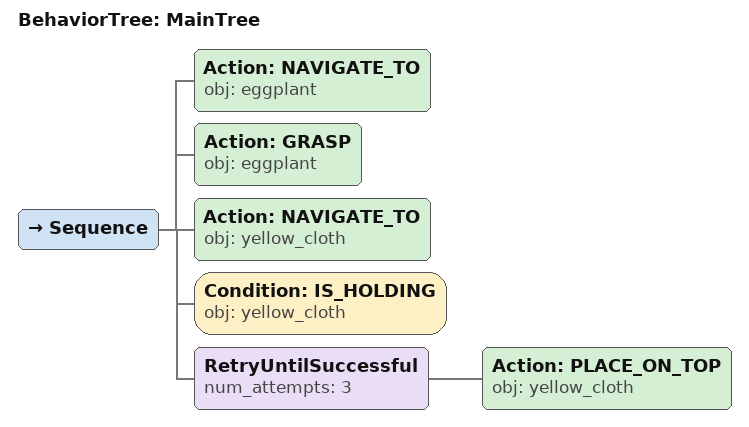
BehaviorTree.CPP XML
<root main_tree_to_execute="MainTree">
  <BehaviorTree ID="MainTree">
    <Sequence>
      <!-- Navigate to eggplant -->
      <Action ID="NAVIGATE_TO" obj="eggplant" />
      <!-- Grasp eggplant -->
      <Action ID="GRASP" obj="eggplant" />
      <!-- Navigate to yellow_cloth -->
      <Action ID="NAVIGATE_TO" obj="yellow_cloth" />
      <!-- Check yellow_cloth is holding before PLACE_ON_TOP -->
      <Condition ID="IS_HOLDING" obj="yellow_cloth" />
      <!-- Retry PLACE_ON_TOP yellow_cloth up to 3 attempts -->
      <RetryUntilSuccessful num_attempts="3">
        <!-- Place on yellow_cloth -->
        <Action ID="PLACE_ON_TOP" obj="yellow_cloth" />
      </RetryUntilSuccessful>

    </Sequence>
  </BehaviorTree>
</root>
